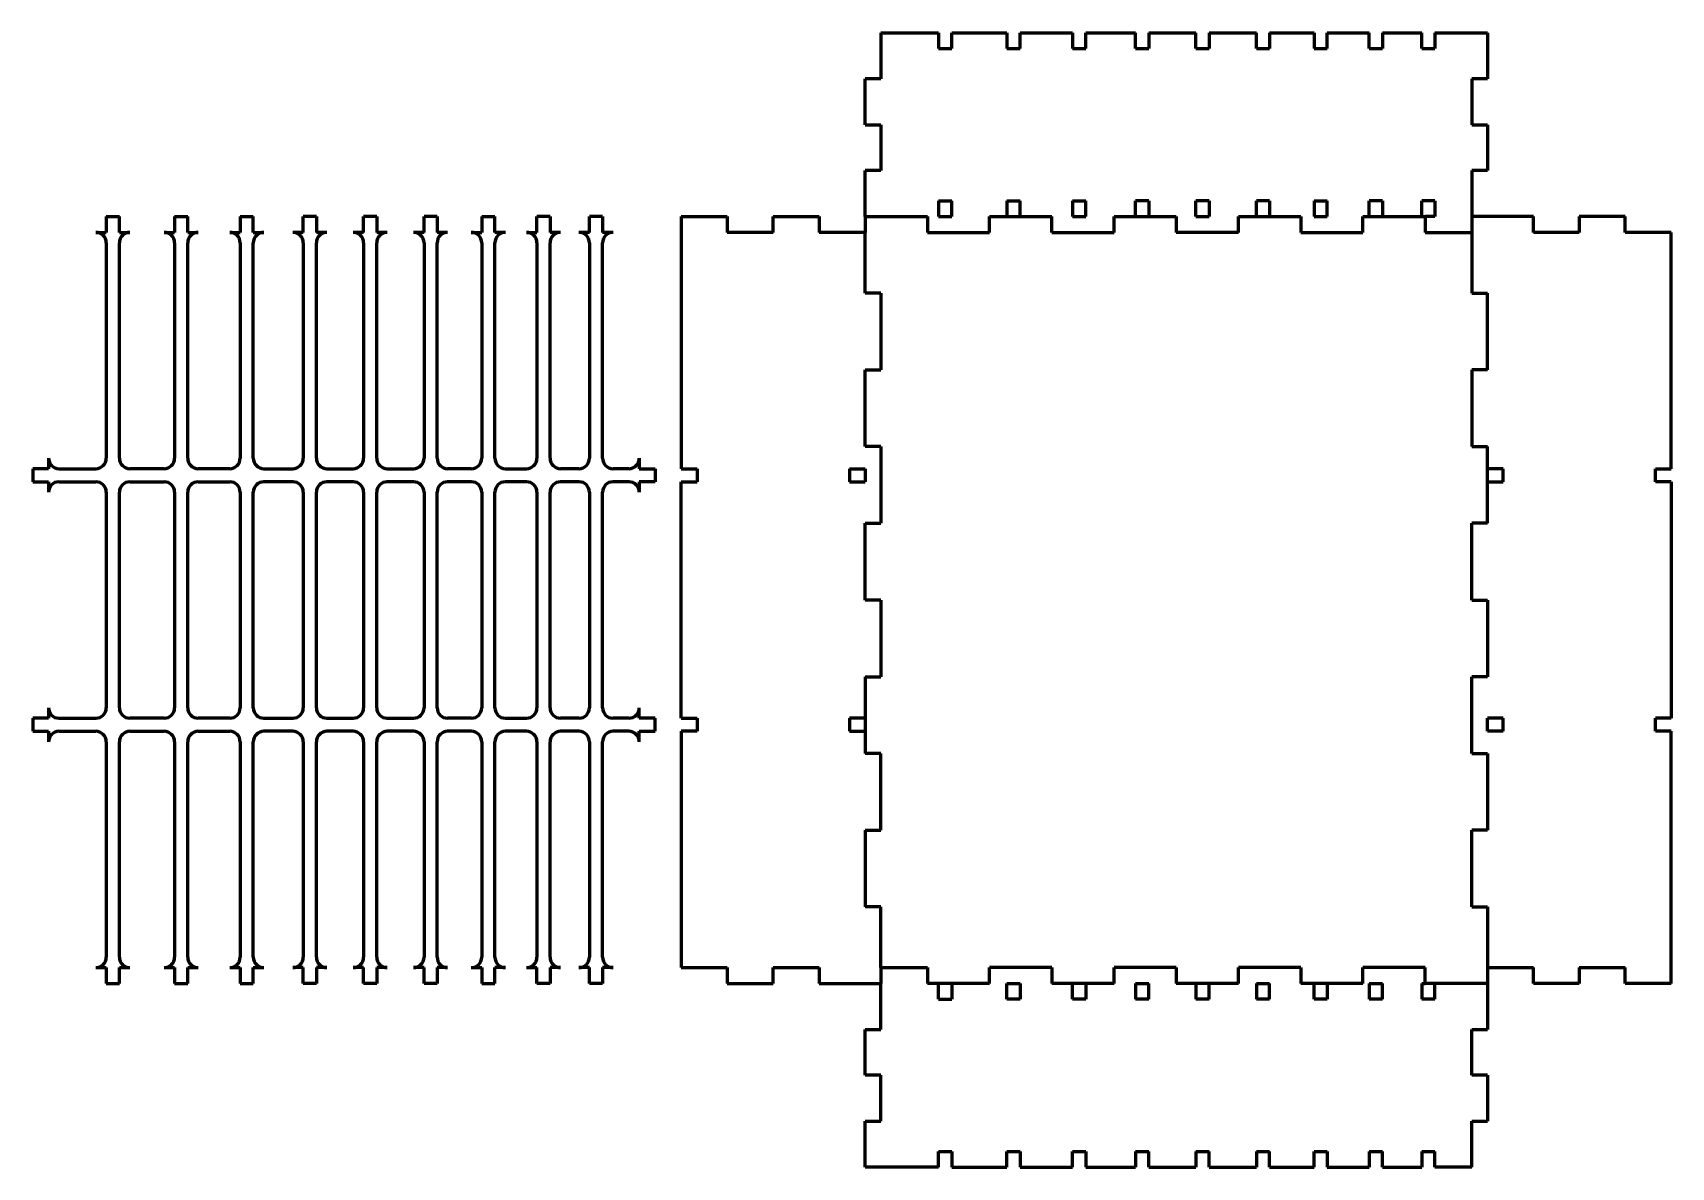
# Model space of a CAD drawing. Header units: millimetres. Extents: x -1515 to 624, y -1082 to 1116.
# Drawn here: x 0 to 624, y -70 to 362 of the extents above; entities that cross this region are included whole.
import ezdxf

# ---------------------------------------------------------------- set-up
doc = ezdxf.new("R2010")
doc.units = ezdxf.units.MM
doc.linetypes.add('K5LT_BASIC', pattern=[0])

msp = doc.modelspace()

# ---------------------------------------------------------------- linework, layer by layer
at = {"color": 143, "linetype": 'K5LT_BASIC', "lineweight": 60, "true_color": 0x33acca}
for p, q in [((323, 362), (323, 344.5)), ((323, 362), (345, 362)), ((345, 362), (345, 356)), ((350, 356), (350, 362)), ((350, 362), (371, 362)), ((371, 362), (371, 356)), ((376, 356), (376, 362)), ((376, 362), (396, 362)), ((396, 362), (396, 356)), ((401, 356), (401, 362)), ((401, 362), (420, 362)), ((420, 356), (420, 362)), ((425, 362), (425, 356)), ((425, 362), (443, 362)), ((443, 356), (443, 362)), ((448, 362), (448, 356)), ((448, 362), (466, 362)), ((466, 356), (466, 362)), ((471, 362), (471, 356)), ((471, 362), (488, 362)), ((488, 362), (488, 356)), ((493, 356), (493, 362)), ((493, 362), (509, 362)), ((509, 356), (509, 362)), ((514, 362), (514, 356)), ((514, 362), (529, 362)), ((529, 356), (529, 362)), ((534, 362), (534, 356)), ((534, 362), (554, 362)), ((554, 362), (554, 344.5)), ((345, 356), (350, 356)), ((371, 356), (376, 356)), ((396, 356), (401, 356)), ((420, 356), (425, 356)), ((443, 356), (448, 356)), ((466, 356), (471, 356)), ((488, 356), (493, 356)), ((509, 356), (514, 356)), ((529, 356), (534, 356)), ((323, 344.5), (317, 344.5)), ((317, 327), (317, 344.5)), ((548, 344.5), (548, 327)), ((554, 344.5), (548, 344.5)), ((317, 327), (323, 327)), ((323, 327), (323, 309.5)), ((548, 327), (554, 327)), ((554, 327), (554, 309.5)), ((323, 309.5), (317, 309.5)), ((317, 292), (317, 309.5)), ((554, 309.5), (548, 309.5)), ((548, 309.5), (548, 292)), ((345, 298), (345, 292)), ((345, 298), (350, 298)), ((350, 292), (350, 298)), ((371, 298), (371, 292)), ((371, 298), (376, 298)), ((376, 292), (376, 298)), ((396, 298), (396, 292)), ((396, 298), (401, 298)), ((401, 292), (401, 298)), ((420, 292), (420, 298)), ((425, 298), (420, 298)), ((425, 298), (425, 292)), ((443, 292), (443, 298)), ((448, 298), (443, 298)), ((448, 298), (448, 292)), ((466, 292), (466, 298)), ((471, 298), (466, 298)), ((471, 298), (471, 292)), ((488, 298), (488, 292)), ((488, 298), (493, 298)), ((493, 292), (493, 298)), ((509, 292), (509, 298)), ((514, 298), (509, 298)), ((514, 298), (514, 292)), ((529, 292), (529, 298)), ((534, 298), (529, 298)), ((534, 298), (534, 292)), ((28, 292), (28, 286)), ((28, 292), (33, 292)), ((33, 286), (33, 292)), ((54, 292), (54, 286)), ((54, 292), (59, 292)), ((59, 286), (59, 292)), ((79, 292), (79, 286)), ((79, 292), (84, 292)), ((84, 286), (84, 292)), ((103, 286), (103, 292)), ((108, 292), (103, 292)), ((108, 292), (108, 286)), ((126, 286), (126, 292)), ((131, 292), (126, 292)), ((131, 292), (131, 286)), ((149, 286), (149, 292)), ((154, 292), (149, 292)), ((154, 292), (154, 286)), ((171, 292), (171, 286)), ((171, 292), (176, 292)), ((176, 286), (176, 292)), ((192, 286), (192, 292)), ((197, 292), (192, 292)), ((197, 292), (197, 286)), ((212, 286), (212, 292)), ((217, 292), (212, 292)), ((217, 292), (217, 286)), ((247, 292), (264.5, 292)), ((247, 292), (247, 196)), ((264.5, 292), (264.5, 286)), ((282, 286), (282, 292)), ((282, 292), (299.5, 292)), ((299.5, 292), (299.5, 286)), ((317, 292), (317, 286)), ((317, 292), (340.7, 292)), ((340.7, 292), (340.7, 286)), ((345, 292), (350, 292)), ((364.4, 286), (364.4, 292)), ((364.4, 292), (388.1, 292)), ((388.1, 286), (388.1, 292)), ((396, 292), (401, 292)), ((411.8, 286), (411.8, 292)), ((411.8, 292), (435.5, 292)), ((435.5, 292), (435.5, 286)), ((443, 292), (448, 292)), ((459.2, 286), (459.2, 292)), ((459.2, 292), (482.9, 292)), ((482.9, 292), (482.9, 286)), ((488, 292), (493, 292)), ((506.6, 286), (506.6, 292)), ((506.6, 292), (530.3, 292)), ((530.3, 292), (530.3, 286)), ((534, 292), (530.3, 292)), ((571.5, 292), (548, 292)), ((548, 292), (548, 286)), ((571.5, 286), (571.5, 292)), ((606.5, 292), (589, 292)), ((589, 292), (589, 286)), ((606.5, 286), (606.5, 292)), ((24, 286), (28, 286)), ((33, 286), (37, 286)), ((50, 286), (54, 286)), ((59, 286), (63, 286)), ((75, 286), (79, 286)), ((84, 286), (88, 286)), ((103, 286), (99, 286)), ((112, 286), (108, 286)), ((126, 286), (122, 286)), ((135, 286), (131, 286)), ((149, 286), (145, 286)), ((158, 286), (154, 286)), ((167, 286), (171, 286)), ((180, 286), (176, 286)), ((188, 286), (192, 286)), ((201, 286), (197, 286)), ((212, 286), (208, 286)), ((221, 286), (217, 286)), ((282, 286), (264.5, 286)), ((317, 286), (299.5, 286)), ((317, 262.8), (317, 286)), ((340.7, 286), (364.4, 286)), ((388.1, 286), (411.8, 286)), ((459.2, 286), (435.5, 286)), ((482.9, 286), (506.6, 286)), ((530.3, 286), (548, 286)), ((548, 286), (548, 262.8)), ((589, 286), (571.5, 286)), ((624, 286), (606.5, 286)), ((624, 196), (624, 286)), ((323, 262.8), (317, 262.8)), ((323, 262.8), (323, 233.6)), ((548, 262.8), (554, 262.8)), ((554, 233.6), (554, 262.8)), ((317, 204.4), (317, 233.6)), ((317, 233.6), (323, 233.6)), ((554, 233.6), (548, 233.6)), ((548, 233.6), (548, 204.4)), ((6, 200), (6, 196)), ((231, 200), (231, 196)), ((323, 204.4), (317, 204.4)), ((323, 204.4), (323, 175.2)), ((548, 204.4), (554, 204.4)), ((554, 175.2), (554, 204.4)), ((6, 196), (0, 196)), ((0, 196), (0, 191)), ((10, 196), (24, 196)), ((75, 196), (63, 196)), ((88, 196), (99, 196)), ((112, 196), (122, 196)), ((135, 196), (145, 196)), ((167, 196), (158, 196)), ((180, 196), (188, 196)), ((208, 196), (201, 196)), ((227, 196), (221, 196)), ((231, 196), (237, 196)), ((237, 196), (237, 191)), ((247, 196), (253, 196)), ((253, 196), (253, 191)), ((311, 196), (317, 196)), ((311, 196), (311, 191)), ((317, 196), (317, 191)), ((560, 196), (554, 196)), ((560, 191), (560, 196)), ((618, 196), (624, 196)), ((618, 191), (618, 196)), ((0, 191), (6, 191)), ((6, 191), (6, 187)), ((10, 191), (24, 191)), ((63, 191), (75, 191)), ((99, 191), (88, 191)), ((122, 191), (112, 191)), ((145, 191), (135, 191)), ((167, 191), (158, 191)), ((188, 191), (180, 191)), ((208, 191), (201, 191)), ((227, 191), (221, 191)), ((237, 191), (231, 191)), ((231, 191), (231, 187)), ((247, 191), (253, 191)), ((247, 101), (247, 191)), ((311, 191), (317, 191)), ((554, 191), (560, 191)), ((624, 191), (618, 191)), ((624, 191), (624, 101)), ((317, 146), (317, 175.2)), ((317, 175.2), (323, 175.2)), ((554, 175.2), (548, 175.2)), ((548, 146), (548, 175.2)), ((323, 146), (317, 146)), ((323, 146), (323, 116.8)), ((548, 146), (554, 146)), ((554, 146), (554, 116.8)), ((317, 116.8), (317, 87.6)), ((317, 116.8), (323, 116.8)), ((554, 116.8), (548, 116.8)), ((548, 87.6), (548, 116.8)), ((6, 101), (0, 101)), ((0, 101), (0, 96)), ((6, 105), (6, 101)), ((10, 101), (24, 101)), ((75, 101), (63, 101)), ((88, 101), (99, 101)), ((112, 101), (122, 101)), ((135, 101), (145, 101)), ((167, 101), (158, 101)), ((180, 101), (188, 101)), ((208, 101), (201, 101)), ((227, 101), (221, 101)), ((231, 101), (231, 105)), ((237, 101), (231, 101)), ((237, 96), (237, 101)), ((247, 101), (253, 101)), ((253, 101), (253, 96)), ((317, 101), (311, 101)), ((311, 101), (311, 96)), ((560, 101), (554, 101)), ((554, 96), (554, 101)), ((560, 96), (560, 101)), ((624, 101), (618, 101)), ((618, 96), (618, 101)), ((0, 96), (6, 96)), ((6, 96), (6, 92)), ((10, 96), (24, 96)), ((63, 96), (75, 96)), ((99, 96), (88, 96)), ((122, 96), (112, 96)), ((145, 96), (135, 96)), ((167, 96), (158, 96)), ((188, 96), (180, 96)), ((208, 96), (201, 96)), ((227, 96), (221, 96)), ((231, 92), (231, 96)), ((231, 96), (237, 96)), ((253, 96), (247, 96)), ((247, 96), (247, 6)), ((311, 96), (317, 96)), ((560, 96), (554, 96)), ((624, 96), (618, 96)), ((624, 0), (624, 96)), ((323, 87.6), (317, 87.6)), ((323, 58.4), (323, 87.6)), ((548, 87.6), (554, 87.6)), ((554, 87.6), (554, 58.4)), ((317, 58.4), (317, 29.2)), ((317, 58.4), (323, 58.4)), ((554, 58.4), (548, 58.4)), ((548, 29.2), (548, 58.4)), ((323, 29.2), (317, 29.2)), ((323, 6), (323, 29.2)), ((548, 29.2), (554, 29.2)), ((554, 29.2), (554, 6)), ((24, 6), (28, 6)), ((28, 6), (28, 0)), ((28, 0), (33, 0)), ((33, 0), (33, 6)), ((33, 6), (37, 6)), ((50, 6), (54, 6)), ((54, 6), (54, 0)), ((54, 0), (59, 0)), ((59, 0), (59, 6)), ((59, 6), (63, 6)), ((75, 6), (79, 6)), ((79, 6), (79, 0)), ((79, 0), (84, 0)), ((84, 0), (84, 6)), ((84, 6), (88, 6)), ((103, 6), (99, 6)), ((103, 0), (103, 6)), ((108, 0), (103, 0)), ((112, 6), (108, 6)), ((108, 6), (108, 0)), ((126, 6), (122, 6)), ((126, 0), (126, 6)), ((131, 0), (126, 0)), ((135, 6), (131, 6)), ((131, 6), (131, 0)), ((149, 6), (145, 6)), ((149, 0), (149, 6)), ((154, 0), (149, 0)), ((158, 6), (154, 6)), ((154, 6), (154, 0)), ((167, 6), (171, 6)), ((171, 6), (171, 0)), ((171, 0), (176, 0)), ((176, 0), (176, 6)), ((180, 6), (176, 6)), ((188, 6), (192, 6)), ((192, 0), (192, 6)), ((197, 0), (192, 0)), ((201, 6), (197, 6)), ((197, 6), (197, 0)), ((212, 6), (208, 6)), ((212, 0), (212, 6)), ((217, 0), (212, 0)), ((221, 6), (217, 6)), ((217, 6), (217, 0)), ((247, 6), (264.5, 6)), ((264.5, 6), (264.5, 0)), ((264.5, 0), (282, 0)), ((282, 0), (282, 6)), ((282, 6), (299.5, 6)), ((299.5, 6), (299.5, 0)), ((299.5, 0), (323, 0)), ((323, 6), (340.7, 6)), ((323, 6), (323, 0)), ((323, -17.5), (323, 0)), ((340.7, 6), (340.7, 0)), ((364.4, 0), (340.7, 0)), ((345, -6), (345, 0)), ((350, 0), (350, -6)), ((388.1, 6), (364.4, 6)), ((364.4, 0), (364.4, 6)), ((371, -6), (371, 0)), ((371, 0), (376, 0)), ((376, 0), (376, -6)), ((388.1, 6), (388.1, 0)), ((411.8, 0), (388.1, 0)), ((396, -6), (396, 0)), ((401, 0), (401, -6)), ((435.5, 6), (411.8, 6)), ((411.8, 0), (411.8, 6)), ((420, 0), (420, -6)), ((420, 0), (425, 0)), ((425, -6), (425, 0)), ((435.5, 6), (435.5, 0)), ((459.2, 0), (435.5, 0)), ((443, 0), (443, -6)), ((448, -6), (448, 0)), ((482.9, 6), (459.2, 6)), ((459.2, 0), (459.2, 6)), ((466, 0), (466, -6)), ((466, 0), (471, 0)), ((471, -6), (471, 0)), ((482.9, 6), (482.9, 0)), ((506.6, 0), (482.9, 0)), ((488, -6), (488, 0)), ((493, 0), (493, -6)), ((530.3, 6), (506.6, 6)), ((506.6, 0), (506.6, 6)), ((509, 0), (509, -6)), ((509, 0), (514, 0)), ((514, -6), (514, 0)), ((529, 0), (529, -6)), ((529, 0), (530.3, 0)), ((530.3, 0), (530.3, 6)), ((554, 0), (530.3, 0)), ((534, -6), (534, 0)), ((554, 6), (571.5, 6)), ((554, 6), (554, 0)), ((554, 0), (554, -17.5)), ((571.5, 0), (571.5, 6)), ((589, 0), (571.5, 0)), ((589, 6), (606.5, 6)), ((589, 6), (589, 0)), ((606.5, 0), (606.5, 6)), ((624, 0), (606.5, 0)), ((345, -6), (350, -6)), ((376, -6), (371, -6)), ((401, -6), (396, -6)), ((425, -6), (420, -6)), ((448, -6), (443, -6)), ((471, -6), (466, -6)), ((493, -6), (488, -6)), ((514, -6), (509, -6)), ((534, -6), (529, -6)), ((317, -35), (317, -17.5)), ((317, -17.5), (323, -17.5)), ((548, -17.5), (554, -17.5)), ((548, -35), (548, -17.5)), ((323, -35), (317, -35)), ((323, -52.5), (323, -35)), ((554, -35), (548, -35)), ((554, -35), (554, -52.5)), ((317, -70), (317, -52.5)), ((317, -52.5), (323, -52.5)), ((548, -70), (548, -52.5)), ((548, -52.5), (554, -52.5)), ((345, -70), (345, -64)), ((345, -64), (350, -64)), ((350, -64), (350, -70)), ((371, -70), (371, -64)), ((371, -64), (376, -64)), ((376, -64), (376, -70)), ((396, -70), (396, -64)), ((396, -64), (401, -64)), ((401, -64), (401, -70)), ((420, -64), (420, -70)), ((420, -64), (425, -64)), ((425, -70), (425, -64)), ((443, -64), (443, -70)), ((443, -64), (448, -64)), ((448, -70), (448, -64)), ((466, -64), (466, -70)), ((466, -64), (471, -64)), ((471, -70), (471, -64)), ((488, -70), (488, -64)), ((488, -64), (493, -64)), ((493, -64), (493, -70)), ((509, -64), (509, -70)), ((509, -64), (514, -64)), ((514, -70), (514, -64)), ((529, -64), (529, -70)), ((529, -64), (534, -64)), ((534, -70), (534, -64)), ((345, -70), (317, -70)), ((350, -70), (371, -70)), ((376, -70), (396, -70)), ((401, -70), (420, -70)), ((425, -70), (443, -70)), ((448, -70), (466, -70)), ((471, -70), (488, -70)), ((493, -70), (509, -70)), ((514, -70), (529, -70)), ((548, -70), (534, -70))]:
    msp.add_line(p, q, dxfattribs=at)
for points in [[(28, 282), (28, 200)], [(33, 200), (33, 282)], [(54, 282), (54, 200)], [(59, 200), (59, 282)], [(79, 282), (79, 200)], [(84, 200), (84, 282)], [(103, 282), (103, 200)], [(108, 200), (108, 282)], [(126, 282), (126, 200)], [(131, 200), (131, 282)], [(149, 282), (149, 200)], [(154, 200), (154, 282)], [(171, 282), (171, 200)], [(176, 200), (176, 282)], [(192, 282), (192, 200)], [(197, 200), (197, 282)], [(212, 282), (212, 200)], [(217, 200), (217, 282)], [(50, 196), (37, 196)], [(37, 191), (50, 191)], [(28, 187), (28, 105)], [(33, 105), (33, 187)], [(54, 187), (54, 105)], [(59, 105), (59, 187)], [(79, 187), (79, 105)], [(84, 105), (84, 187)], [(103, 187), (103, 105)], [(108, 105), (108, 187)], [(126, 187), (126, 105)], [(131, 105), (131, 187)], [(149, 187), (149, 105)], [(154, 105), (154, 187)], [(171, 187), (171, 105)], [(176, 105), (176, 187)], [(192, 187), (192, 105)], [(197, 105), (197, 187)], [(212, 187), (212, 105)], [(217, 105), (217, 187)], [(50, 101), (37, 101)], [(37, 96), (50, 96)], [(28, 92), (28, 10)], [(33, 10), (33, 92)], [(54, 92), (54, 10)], [(59, 10), (59, 92)], [(79, 92), (79, 10)], [(84, 10), (84, 92)], [(103, 92), (103, 10)], [(108, 10), (108, 92)], [(126, 92), (126, 10)], [(131, 10), (131, 92)], [(149, 92), (149, 10)], [(154, 10), (154, 92)], [(171, 92), (171, 10)], [(176, 10), (176, 92)], [(192, 92), (192, 10)], [(197, 10), (197, 92)], [(212, 92), (212, 10)], [(217, 10), (217, 92)]]:
    msp.add_lwpolyline(points, dxfattribs=at)
for centre, start, end in [((24, 282), 0, 90), ((37, 282), 90, 180), ((50, 282), 0, 90), ((63, 282), 90, 180), ((75, 282), 0, 90), ((88, 282), 90, 180), ((99, 282), 0, 90), ((112, 282), 90, 180), ((122, 282), 0, 90), ((135, 282), 90, 180), ((145, 282), 0, 90), ((158, 282), 90, 180), ((167, 282), 0, 90), ((180, 282), 90, 180), ((188, 282), 0, 90), ((201, 282), 90, 180), ((208, 282), 0, 90), ((221, 282), 90, 180), ((10, 200), 180, 270), ((24, 200), 270, 0), ((37, 200), 180, 270), ((50, 200), 270, 0), ((63, 200), 180, 270), ((75, 200), 270, 0), ((88, 200), 180, 270), ((99, 200), 270, 0), ((112, 200), 180, 270), ((122, 200), 270, 0), ((135, 200), 180, 270), ((145, 200), 270, 0), ((158, 200), 180, 270), ((167, 200), 270, 0), ((180, 200), 180, 270), ((188, 200), 270, 0), ((201, 200), 180, 270), ((208, 200), 270, 0), ((221, 200), 180, 270), ((227, 200), 270, 0), ((10, 187), 90, 180), ((24, 187), 0, 90), ((37, 187), 90, 180), ((50, 187), 0, 90), ((63, 187), 90, 180), ((75, 187), 0, 90), ((88, 187), 90, 180), ((99, 187), 0, 90), ((112, 187), 90, 180), ((122, 187), 0, 90), ((135, 187), 90, 180), ((145, 187), 0, 90), ((158, 187), 90, 180), ((167, 187), 0, 90), ((180, 187), 90, 180), ((188, 187), 0, 90), ((201, 187), 90, 180), ((208, 187), 0, 90), ((221, 187), 90, 180), ((227, 187), 0, 90), ((10, 105), 180, 270), ((24, 105), 270, 0), ((37, 105), 180, 270), ((50, 105), 270, 0), ((63, 105), 180, 270), ((75, 105), 270, 0), ((88, 105), 180, 270), ((99, 105), 270, 0), ((112, 105), 180, 270), ((122, 105), 270, 0), ((135, 105), 180, 270), ((145, 105), 270, 0), ((158, 105), 180, 270), ((167, 105), 270, 0), ((180, 105), 180, 270), ((188, 105), 270, 0), ((201, 105), 180, 270), ((208, 105), 270, 0), ((221, 105), 180, 270), ((227, 105), 270, 0), ((10, 92), 90, 180), ((24, 92), 0, 90), ((37, 92), 90, 180), ((50, 92), 0, 90), ((63, 92), 90, 180), ((75, 92), 0, 90), ((88, 92), 90, 180), ((99, 92), 0, 90), ((112, 92), 90, 180), ((122, 92), 0, 90), ((135, 92), 90, 180), ((145, 92), 0, 90), ((158, 92), 90, 180), ((167, 92), 0, 90), ((180, 92), 90, 180), ((188, 92), 0, 90), ((201, 92), 90, 180), ((208, 92), 0, 90), ((221, 92), 90, 180), ((227, 92), 0, 90), ((24, 10), 270, 0), ((37, 10), 180, 270), ((50, 10), 270, 0), ((63, 10), 180, 270), ((75, 10), 270, 0), ((88, 10), 180, 270), ((99, 10), 270, 0), ((112, 10), 180, 270), ((122, 10), 270, 0), ((135, 10), 180, 270), ((145, 10), 270, 0), ((158, 10), 180, 270), ((167, 10), 270, 0), ((180, 10), 180, 270), ((188, 10), 270, 0), ((201, 10), 180, 270), ((208, 10), 270, 0), ((221, 10), 180, 270)]:
    msp.add_arc(centre, 4, start, end, dxfattribs=at)

doc.saveas('drawing.dxf')
